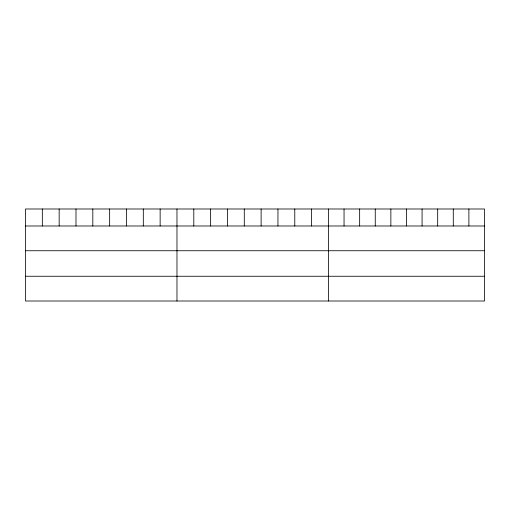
<?xml version="1.0" encoding="UTF-8"?>
<svg xmlns="http://www.w3.org/2000/svg" width="510" height="510" viewBox="0 0 510 510"><rect width="100%" height="100%" fill="white"/><g stroke="black" fill="none" stroke-linecap="round" stroke-linejoin="round"><path stroke-width="0.76" d="M484.5 250.741L484.5 208.992L25.5 208.992L25.5 301.008L484.5 301.008L484.5 250.741L25.5 250.741M25.5 225.987L484.5 225.987M25.5 276.254L484.5 276.254M468.894 208.992L468.894 225.987M453.288 208.992L453.288 225.987M437.682 208.992L437.682 225.987M422.076 208.992L422.076 225.987M406.47 208.992L406.47 225.987M390.864 208.992L390.864 225.987M375.258 208.992L375.258 225.987M359.652 208.992L359.652 225.987M344.046 208.992L344.046 225.987M328.44 208.992L328.44 301.008M311.61 208.992L311.61 225.987M294.78 208.992L294.78 225.987M277.95 208.992L277.95 225.987M261.12 208.992L261.12 225.987M244.29 208.992L244.29 225.987M227.46 208.992L227.46 225.987M210.63 208.992L210.63 225.987M193.8 208.992L193.8 225.987M176.97 208.992L176.97 301.008M160.14 208.992L160.14 225.987M143.31 208.992L143.31 225.987M126.48 208.992L126.48 225.987M109.65 208.992L109.65 225.987M92.82 208.992L92.82 225.987M75.99 208.992L75.99 225.987M59.16 208.992L59.16 225.987M42.33 208.992L42.33 225.987"/></g></svg>
